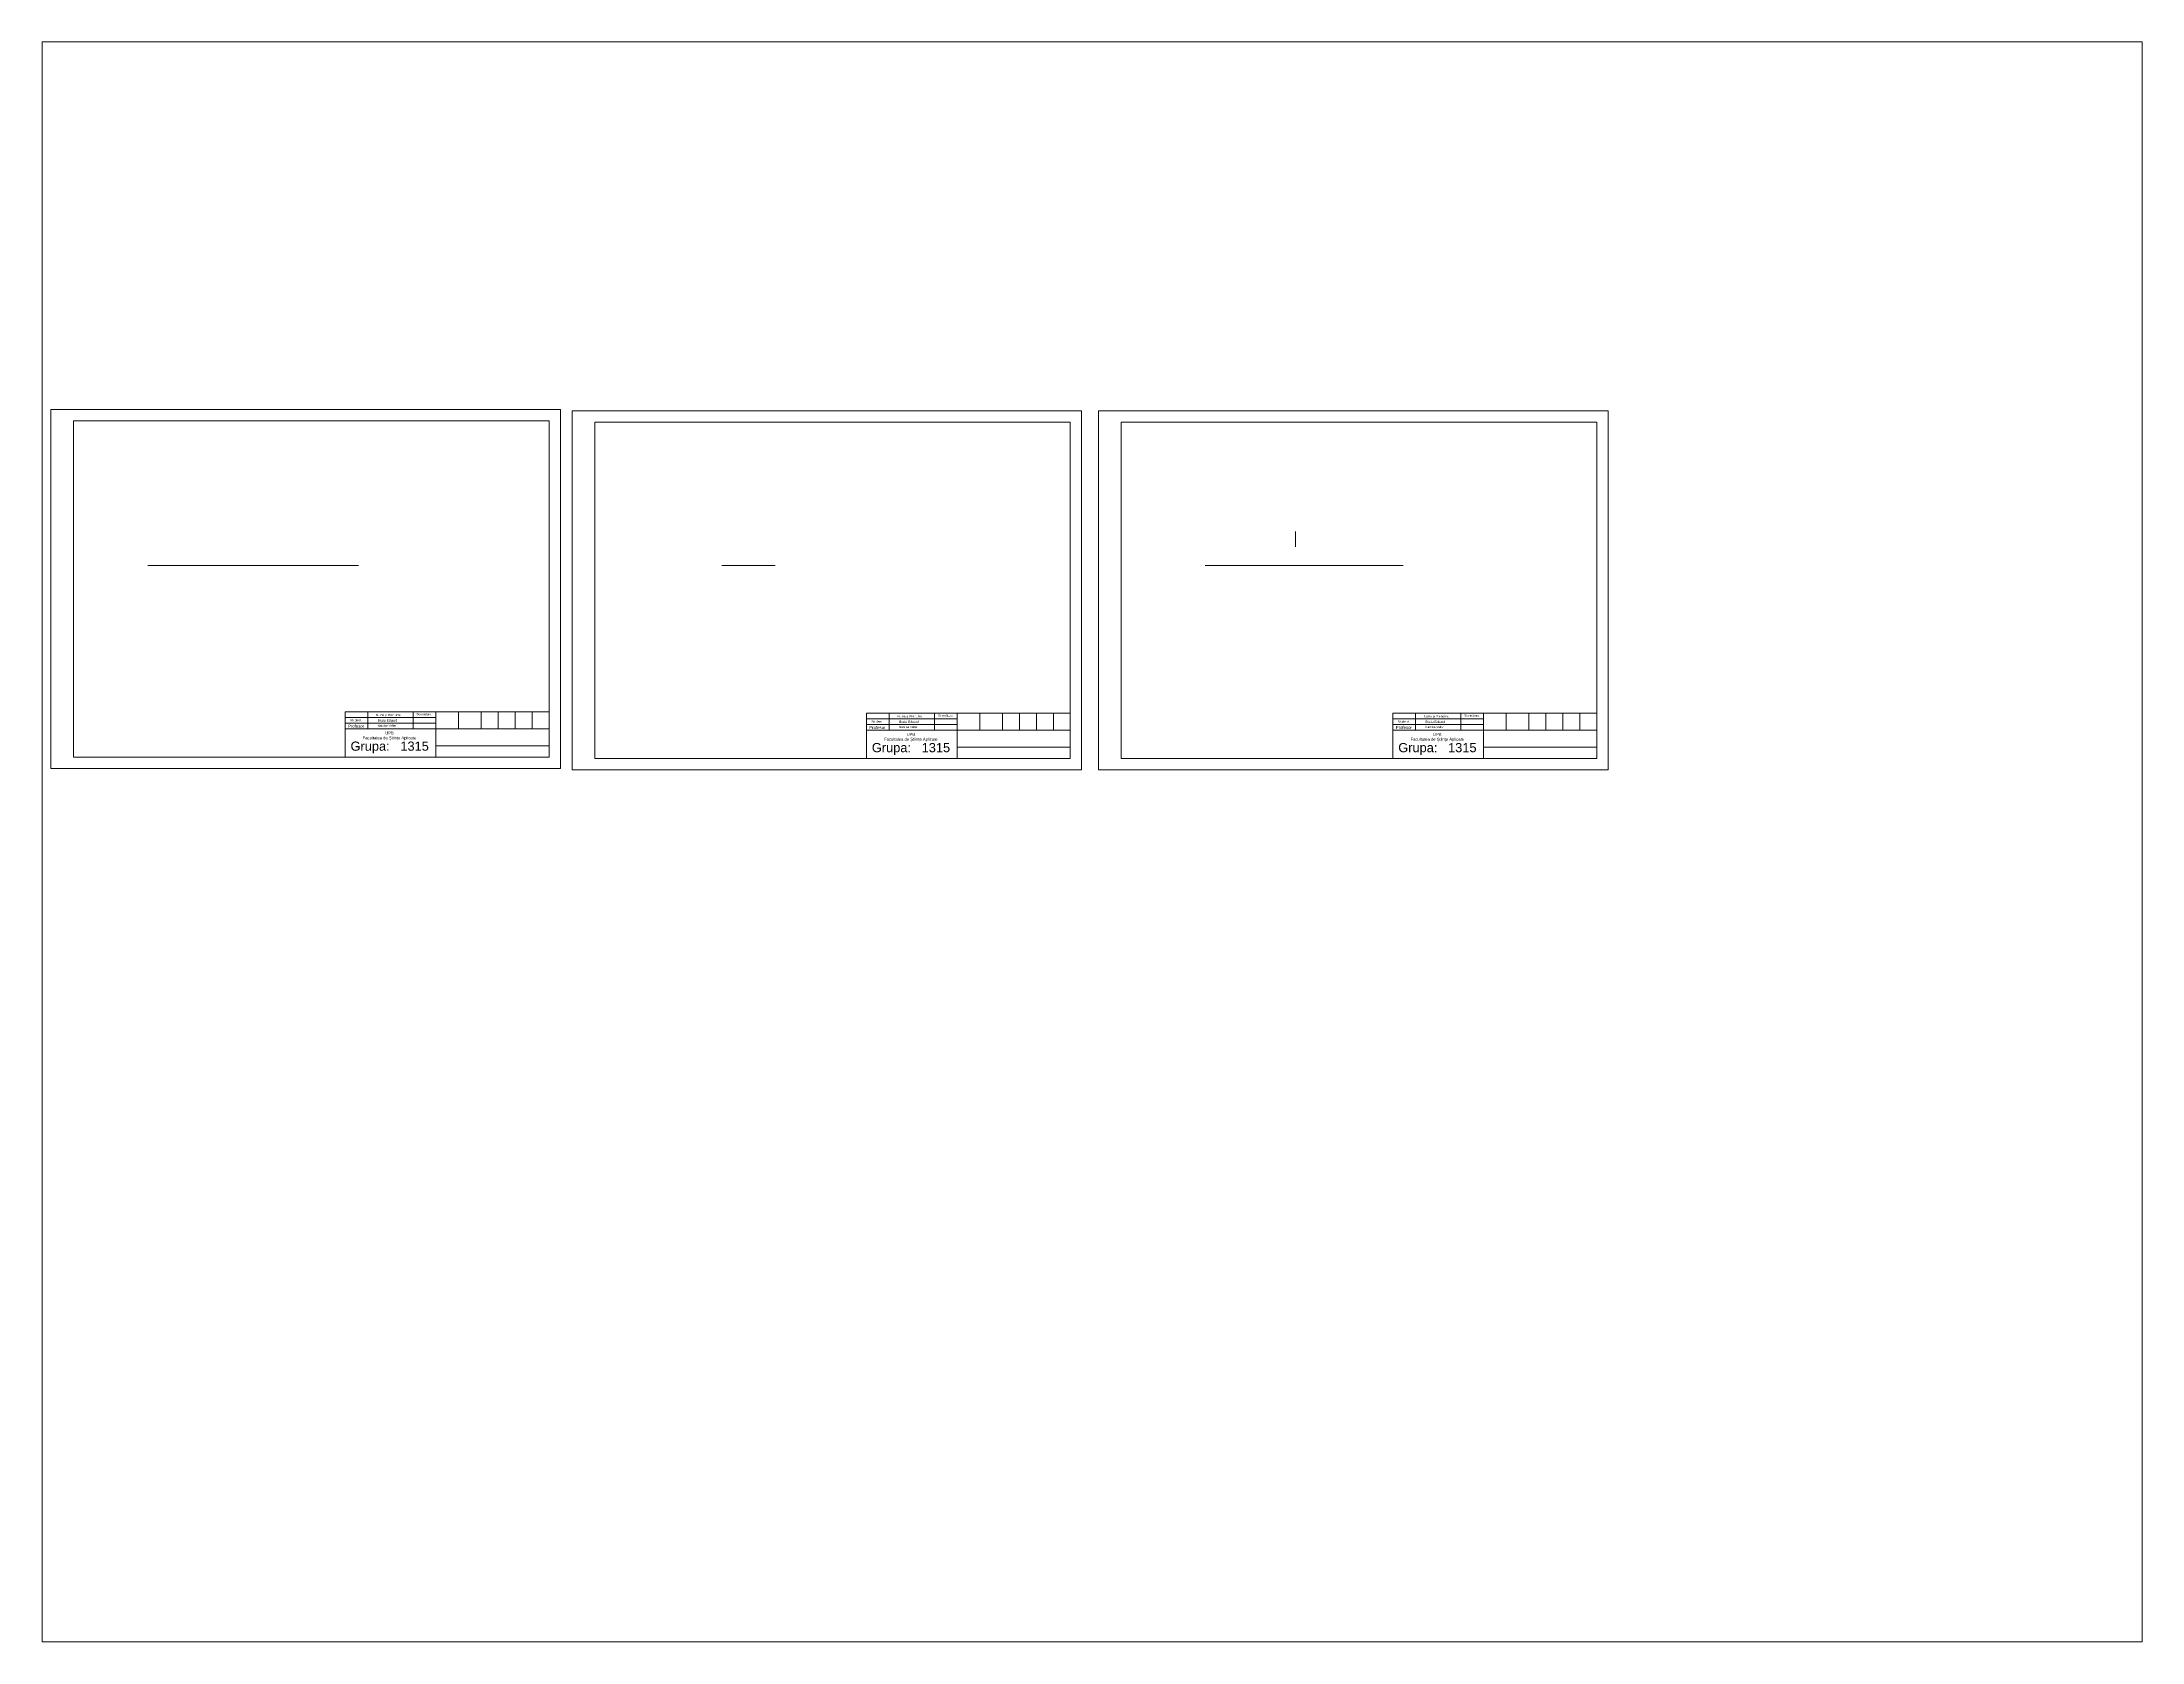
# Paper-space layout 'Layout1' of a CAD drawing. Header units: inches. Extents: x 1.05 to 9.45, y 0.8 to 7.2.
# The model-space entities are those that its viewports show. They can reach past a viewport. Long polylines and large blocks are cut down to what shows.
import ezdxf

# ---------------------------------------------------------------- set-up
doc = ezdxf.new("R2010")
doc.units = ezdxf.units.IN
doc.header["$MEASUREMENT"] = 0
doc.linetypes.add('DASHDOT', pattern=[1, 0.5, -0.25, 0, -0.25])
doc.linetypes.add('DASHED', pattern=[0.75, 0.5, -0.25])
doc.layers.get('0').update_dxf_attribs({"lineweight": 15})
for name, color, linetype, lineweight in [('AXE', 7, 'DASHDOT', 15), ('GROASE', 7, 'Continuous', 30), ('SUBTIRI', 7, 'DASHED', 20)]:
    doc.layers.add(name, color=color, linetype=linetype, lineweight=lineweight)
doc.styles.get("Standard").update_dxf_attribs({"font": 'arial.ttf', "height": 3})

msp = doc.modelspace()

# ---------------------------------------------------------------- linework, layer by layer
for p, q in [((-20, 307), (430, 307)), ((-20, -10), (-20, 307)), ((0, 0), (0, 297)), ((0, 297), (420, 297)), ((420, 297), (420, 0)), ((430, 307), (430, -10)), ((440.4, -11.2), (440.4, 305.8)), ((440.4, 305.8), (890.4, 305.8)), ((890.4, 305.8), (890.4, -11.2)), ((905.3, -11.2), (905.3, 305.8)), ((905.3, 305.8), (1355.3, 305.8)), ((1355.3, 305.8), (1355.3, -11.2)), ((460.4, -1.2), (460.4, 295.8)), ((460.4, 295.8), (880.4, 295.8)), ((880.4, 295.8), (880.4, -1.2)), ((925.3, -1.2), (925.3, 295.8)), ((925.3, 295.8), (1345.3, 295.8)), ((1345.3, 295.8), (1345.3, -1.2)), ((420, 40), (240, 40)), ((240, 40), (240, 0)), ((260, 40), (260, 25)), ((300, 40), (300, 25)), ((320, 40), (320, 0)), ((340, 40), (340, 25)), ((360, 40), (360, 25)), ((375, 40), (375, 25)), ((390, 40), (390, 25)), ((405, 40), (405, 25)), ((700.4, 38.8), (700.4, -1.2)), ((880.4, 38.8), (700.4, 38.8)), ((720.4, 38.8), (720.4, 23.8)), ((760.4, 38.8), (760.4, 23.8)), ((780.4, 38.8), (780.4, -1.2)), ((800.4, 38.8), (800.4, 23.8)), ((820.4, 38.8), (820.4, 23.8)), ((835.4, 38.8), (835.4, 23.8)), ((850.4, 38.8), (850.4, 23.8)), ((865.4, 38.8), (865.4, 23.8)), ((1165.3, 38.8), (1165.3, -1.2)), ((1345.3, 38.8), (1165.3, 38.8)), ((1185.3, 38.8), (1185.3, 23.8)), ((1225.3, 38.8), (1225.3, 23.8)), ((1245.3, 38.8), (1245.3, -1.2)), ((1265.3, 38.8), (1265.3, 23.8)), ((1285.3, 38.8), (1285.3, 23.8)), ((1300.3, 38.8), (1300.3, 23.8)), ((1315.3, 38.8), (1315.3, 23.8)), ((1330.3, 38.8), (1330.3, 23.8)), ((320, 35), (240, 35)), ((320, 30), (240, 30)), ((420, 25), (240, 25)), ((780.4, 33.8), (700.4, 33.8)), ((780.4, 28.8), (700.4, 28.8)), ((880.4, 23.8), (700.4, 23.8)), ((1245.3, 33.8), (1165.3, 33.8)), ((1245.3, 28.8), (1165.3, 28.8)), ((1345.3, 23.8), (1165.3, 23.8)), ((420, 10), (320, 10)), ((880.4, 8.8), (780.4, 8.8)), ((1345.3, 8.8), (1245.3, 8.8)), ((430, -10), (-20, -10)), ((420, 0), (0, 0)), ((890.4, -11.2), (440.4, -11.2)), ((880.4, -1.2), (460.4, -1.2)), ((1355.3, -11.2), (905.3, -11.2)), ((1345.3, -1.2), (925.3, -1.2))]:
    msp.add_line(p, q)
at = {"layer": 'AXE'}
for p, q in [((65.8, 169.3), (251.8, 169.3)), ((572.6, 169.3), (619.6, 169.3)), ((999.5, 169.3), (1174.4, 169.3))]:
    msp.add_line(p, q, dxfattribs=at)
at = {"layer": 'SUBTIRI'}
msp.add_line((1079.3, 185.8), (1079.3, 199.3), dxfattribs=at)

# ---------------------------------------------------------------- texts
at = {"attachment_point": 1}
for s, width, gutter_width, heights, insert, char_height in [('Nume și Prenume', 506.525, 9.7, [0], (267.3, 38.1), 1.939), ('Semn{\\fArial|b0|i0|c238|p34;ă}tura', 219.091, 9.53, [1.97], (303, 38.9), 1.907), ('Semn{\\fArial|b0|i0|c238|p34;ă}tura', 219.091, 9.53, [1.97], (763.5, 37.7), 1.907), ('Semn{\\fArial|b0|i0|c238|p34;ă}tura', 219.091, 9.53, [1.97], (1228.4, 37.7), 1.907), ('Profesor', 289.286, 13.5, [0], (242.5, 28.7), 2.7), ('Student', 13.03, 1, [4.98], (244.2, 33.5), 2), ('\\pxqc;UPB\\PFacultatea de Științe Aplicate', 2298.938, 13, [52.7], (-870.4, 22.6), 2.605), ('Narcisa Valter', 242.073, 9.28, [0], (268.7, 28.7), 1.857), ('Bratu Eduard', 631.94, 10.5, [0], (268.7, 33.4), 2.106), ('Profesor', 289.286, 13.5, [0], (702.9, 27.4), 2.7), ('Student', 13.03, 1, [4.98], (704.6, 32.3), 2), ('\\pxqc;UPB\\PFacultatea de Științe Aplicate', 2298.938, 13, [52.7], (-409.9, 21.4), 2.605), ('Nume și Prenume', 506.525, 9.7, [0], (727.7, 36.9), 1.939), ('Bratu Eduard', 631.94, 10.5, [0], (729.2, 32.2), 2.106), ('Narcisa Valter', 242.073, 9.28, [0], (729.2, 27.5), 1.857), ('Profesor', 289.286, 13.5, [0], (1167.8, 27.5), 2.7), ('Student', 13.03, 1, [4.98], (1169.5, 32.3), 2), ('\\pxqc;UPB\\PFacultatea de Științe Aplicate', 2298.938, 13, [52.7], (55, 21.4), 2.605), ('Nume și Prenume', 506.525, 9.7, [0], (1192.6, 36.9), 1.939), ('Bratu Eduard', 631.94, 10.5, [0], (1194.1, 32.2), 2.106), ('Narcisa Valter', 242.073, 9.28, [0], (1194.1, 27.5), 1.857), ('Grupa:   1315', 1257.411, 40.5, [0], (244.7, 13.7), 8.096), ('Grupa:   1315', 1257.411, 40.5, [0], (705.1, 12.4), 8.096), ('Grupa:   1315', 1257.411, 40.5, [0], (1170, 12.4), 8.096)]:
    msp.add_mtext_dynamic_manual_height_columns(s, width=width, gutter_width=gutter_width, heights=heights, dxfattribs=dict(at, insert=insert, char_height=char_height))

psp = doc.layouts.get("Layout1")

# ---------------------------------------------------------------- viewports
at = {"layer": 'GROASE'}
psp.add_viewport(center=(5.25, 4), size=(8.4, 6.4), view_center_point=(899.5352, -75.0001), view_height=1413.037439, dxfattribs=at)

doc.saveas('drawing.dxf')
